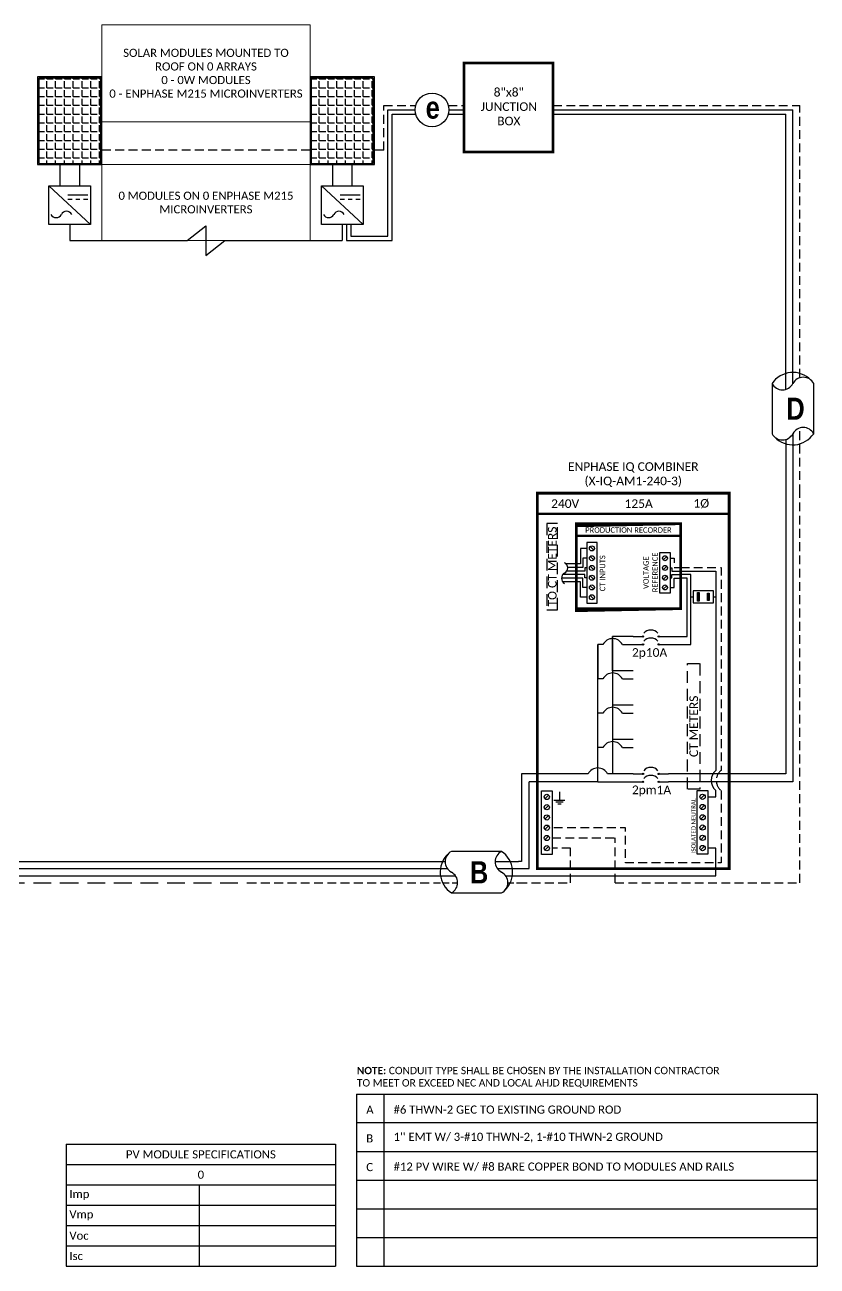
# Model space of a CAD drawing. Header units: feet. Extents: x 11035 to 11574, y 15297 to 15823.
# Drawn here: x 11239 to 11574, y 15297 to 15823 of the extents above; entities that cross this region are included whole.
import ezdxf

# ---------------------------------------------------------------- set-up
doc = ezdxf.new("R2010")
doc.units = ezdxf.units.FT
doc.header["$MEASUREMENT"] = 0
doc.linetypes.add('DASHED', pattern=[0.75, 0.5, -0.25])
doc.linetypes.add('HIDDEN', pattern=[0.375, 0.25, -0.125])
for name, color, linetype in [('E - MODULE', 7, 'Continuous'), ('ONE LINE BLOCKS', 7, 'Continuous'), ('TABLES', 7, 'Continuous'), ('TEXT', 7, 'Continuous'), ('Z - TITLEBLOCK TXT', 7, 'Continuous')]:
    doc.layers.add(name, color=color, linetype=linetype)
doc.styles.add('ONE LINE TXT', font='techb___.ttf')
doc.styles.get("Standard").update_dxf_attribs({"font": 'calibri.ttf'})

# ---------------------------------------------------------------- blocks, each defined once
blk = doc.blocks.new('*T26')
at = {"color": 0, "lineweight": -2, "transparency": 16777216}
for p, q in [((0, 0), (114.1854929996152, 0)), ((0, 0), (0, -51.69405515626204)), ((114.1854929996152, 0), (114.1854929996152, -51.69405515626204)), ((0, -8.615675859377006), (114.1854929996152, -8.615675859377006)), ((0, -17.23135171875401), (114.1854929996152, -17.23135171875401)), ((56.40758833595828, -17.23135171875401), (56.40758833595828, -51.69405515626204)), ((0, -25.84702757813102), (114.1854929996152, -25.84702757813102)), ((0, -34.46270343750803), (114.1854929996152, -34.46270343750803)), ((0, -43.07837929688503), (114.1854929996152, -43.07837929688503)), ((0, -51.69405515626204), (114.1854929996152, -51.69405515626204))]:
    blk.add_line(p, q, dxfattribs=at)
at = {"color": 0, "linetype": 'Continuous', "transparency": 16777216, "char_height": 3.454398339844223}
for s, insert, width, attachment_point in [('{\\fCalibri|b0|i0|c0;PV MODULE SPECIFICATIONS', (57.09274649980762, -4.307837929689413), 111.4329572375142, 5), ('{\\fCalibri|b0|i0|c0;0', (57.09274649980762, -12.92351378906642), 111.4329572375142, 5), ('{\\fCalibri|b0|i0|c0;Imp', (1.376267881050808, -21.53918964844343), 53.6550525738577, 4), ('{\\fCalibri|b0|i0|c0;', (57.78385621700909, -21.53918964844343), 55.02536890155664, 4), ('{\\fCalibri|b0|i0|c0;Vmp', (1.376267881050808, -30.15486550782043), 53.6550525738577, 4), ('{\\fCalibri|b0|i0|c0;', (57.78385621700909, -30.15486550782043), 55.02536890155664, 4), ('{\\fCalibri|b0|i0|c0;Voc', (1.376267881050808, -38.77054136719744), 53.6550525738577, 4), ('{\\fCalibri|b0|i0|c0;', (57.78385621700909, -38.77054136719744), 55.02536890155664, 4), ('{\\fCalibri|b0|i0|c0;Isc', (1.376267881050808, -47.38621722657444), 53.6550525738577, 4), ('{\\fCalibri|b0|i0|c0;', (57.78385621700909, -47.38621722657444), 55.02536890155664, 4)]:
    blk.add_mtext(s, dxfattribs=dict(at, insert=insert, width=width, attachment_point=attachment_point))
blk = doc.blocks.new('*T27')
at = {"linetype": 'ByBlock', "lineweight": -2, "transparency": 16777216}
for p, q in [((0, 0), (195.0959959807406, 0)), ((0, 0), (0, -72.96556891894761)), ((11.58239443359525, 0), (11.58239443359525, -72.96556891894761)), ((195.0959959807406, 0), (195.0959959807406, -72.96556891894761)), ((0, -12.10586445312583), (195.0959959807406, -12.10586445312583)), ((0, -24.28258835937595), (195.0959959807406, -24.28258835937595)), ((0, -36.45931226562607), (195.0959959807406, -36.45931226562607)), ((0, -48.63603617187619), (195.0959959807406, -48.63603617187619)), ((0, -60.8127600781263), (195.0959959807406, -60.8127600781263)), ((0, -72.96556891894761), (195.0959959807406, -72.96556891894761))]:
    blk.add_line(p, q, dxfattribs=at)
at = {"color": 0, "linetype": 'Continuous', "transparency": 16777216, "char_height": 3.454398339844223, "attachment_point": 7}
for s, insert, width in [('{\\fCalibri|b0|i0|c0;A', (4.063998046874985, -8.355864453125832), 3.454398339844662), ('{\\fCalibri|b0|i0|c0;#6 THWN-2 GEC TO EXISTING GROUND ROD', (15.64639248047024, -8.355864453125832), 175.3856054533942), ('{\\fCalibri|b0|i0|c0;B', (4.063998046874985, -20.53258835937595), 3.454398339844662), ("{\\fCalibri|b0|i0|c0;1'' EMT W/ 3-#10 THWN-2, 1-#10 THWN-2 GROUND", (15.64639248047024, -20.53258835937595), 175.3856054533942), ('{\\fCalibri|b0|i0|c0;C', (4.063998046874985, -32.70931226562607), 3.454398339844662), ('{\\fCalibri|b0|i0|c0;#12 PV WIRE W/ #8 BARE COPPER BOND TO MODULES AND RAILS', (15.64639248047024, -32.70931226562607), 175.3856054533942), ('{\\fCalibri|b0|i0|c0;', (4.063998046874985, -44.88603617187619), 3.454398339844662), ('{\\fCalibri|b0|i0|c0;', (15.64639248047024, -44.88603617187619), 175.3856054533942), ('{\\fCalibri|b0|i0|c0;', (4.063998046874985, -57.0627600781263), 3.454398339844662), ('{\\fCalibri|b0|i0|c0;', (15.64639248047024, -57.0627600781263), 175.3856054533942), ('{\\fCalibri|b0|i0|c0;', (4.063998046874985, -69.21556891894761), 3.454398339844662), ('{\\fCalibri|b0|i0|c0;', (15.64639248047024, -69.21556891894761), 175.3856054533942)]:
    blk.add_mtext(s, dxfattribs=dict(at, insert=insert, width=width))
blk = doc.blocks.new('*T25')
at = {"layer": 'Defpoints', "color": 8, "linetype": 'ByBlock', "lineweight": 0, "transparency": 16777216}
for p, q in [((0, 0), (88.16386767174299, 0)), ((0, 0), (0, -91.46009300948572)), ((88.16386767174299, 0), (88.16386767174299, -91.46009300948572)), ((0, -41.07609801768922), (88.16386767174299, -41.07609801768922)), ((0, -59.23865719003152), (88.16386767174299, -59.23865719003152)), ((0, -91.46009300948572), (88.16386767174299, -91.46009300948572))]:
    blk.add_line(p, q, dxfattribs=at)
at = {"color": 0, "linetype": 'Continuous', "transparency": 16777216, "char_height": 3.454398339822651, "width": 80.03587157804189, "attachment_point": 5}
for s, insert in [('{\\fCalibri|b0|i0|c0;SOLAR MODULES MOUNTED TO ROOF ON 0 ARRAYS^J0 - 0W MODULES^J0 - ENPHASE M215 MICROINVERTERS', (44.08193383587059, -20.53804900884279)), ('{\\fCalibri|b0|i0|c0;', (44.08193383587059, -50.15737760386037)), ('{\\fCalibri|b0|i0|c0;0 MODULES ON 0 ENPHASE M215 MICROINVERTERS', (44.08193383587059, -75.34937509975862))]:
    blk.add_mtext(s, dxfattribs=dict(at, insert=insert))
blk = doc.blocks.new('*U14')
at = {"color": 7, "linetype": 'Continuous'}
for p, q in [((-7.14273261753624, 13.31379698112505), (-28.38670308841029, 13.31379698112505)), ((-28.38670308841029, -4.313796981125051), (-7.14273261753624, -4.313796981125051))]:
    blk.add_line(p, q, dxfattribs=at)
at = {"color": 7}
for p, q in [((-35.52943570594744, 8.999999999996362), (-31.05138576750414, 8.999999999996362)), ((-9.807415296628278, 8.999999999996362), (9.094947017729282e-13, 8.999999999996362))]:
    blk.add_line(p, q, dxfattribs=at)
at = {"color": 10}
for p, q in [((-35.52943570594744, 5.999999999996362), (-30.11481272106539, 5.999999999992724)), ((-8.870842250205897, 5.999999999992724), (9.094947017729282e-13, 5.999999999992724))]:
    blk.add_line(p, q, dxfattribs=at)
at = {"color": 253}
for p, q in [((-35.52943570594744, 2.999999999996362), (-26.6585934557479, 2.999999999996362)), ((-5.414622984878406, 2.999999999996362), (9.094947017729282e-13, 2.999999999992724))]:
    blk.add_line(p, q, dxfattribs=at)
at = {"color": 92, "linetype": 'HIDDEN', "ltscale": 10}
for p, q in [((-4.478049938447839, -3.637978807091713e-12), (0, 0)), ((-35.52943570594744, -3.637978807091713e-12), (-25.72202040931734, -3.637978807091713e-12))]:
    blk.add_line(p, q, dxfattribs=at)
at = {"color": 7, "linetype": 'Continuous'}
for centre, start, end in [((-22.53670101713578, 4.499999999989086), 133.9732389627104, 236.4264841729064), ((-12.99273468881074, 4.499999999989086), 313.9732389627104, 56.4264841729064)]:
    blk.add_arc(centre, 10.57854155630173, start, end, dxfattribs=at)
at = {"linetype": 'Continuous'}
for centre, start, end in [((-26.07656823981961, 8.906898490567983), 117.6639225845625, 242.3360774153913), ((-4.832597768944652, 8.906898490546155), 117.6639225845625, 242.3360774153913), ((-30.69683793700187, 0.09310150943201734), 297.6639225845625, 62.33607741539132), ((-9.452867466132375, 0.09310150943201734), 297.6639225845625, 62.33607741539132)]:
    blk.add_arc(centre, 4.975688628201564, start, end, dxfattribs=at)
blk = doc.blocks.new('*U15')
at = {"color": 7}
blk.add_line((-79.14105710962394, 8.999999999996362), (0, 9), dxfattribs=at)
at = {"color": 10}
blk.add_line((-79.14105710962394, 5.999999999996362), (0, 6), dxfattribs=at)
at = {"color": 253}
blk.add_line((-79.14105710962394, 2.999999999996362), (0, 3), dxfattribs=at)
at = {"color": 92, "linetype": 'HIDDEN', "ltscale": 15}
blk.add_line((-79.14105710962394, -3.637978807091713e-12), (0, 0), dxfattribs=at)
blk = doc.blocks.new('*U20')
at = {"color": 7}
blk.add_line((-79.14105710962303, 8.999999999996362), (9.094947017729282e-13, 8.999999999996362), dxfattribs=at)
at = {"color": 10}
blk.add_line((-79.14105710962303, 5.999999999996362), (9.094947017729282e-13, 5.999999999996362), dxfattribs=at)
at = {"color": 253}
blk.add_line((-79.14105710962303, 2.999999999996362), (9.094947017729282e-13, 2.999999999996362), dxfattribs=at)
at = {"color": 92, "linetype": 'DASHED', "ltscale": 15}
blk.add_line((-79.14105710962303, -3.637978807091713e-12), (9.094947017729282e-13, -3.637978807091713e-12), dxfattribs=at)
blk = doc.blocks.new('8x8box')
at = {"lineweight": 50, "const_width": 1.185332763664635}
blk.add_lwpolyline([(37.78118564276792, 0), (0, 0), (0, 37.78118564293254), (37.78118564276792, 37.78118564293254)], close=True, dxfattribs=at)
at = {"color": 1, "insert": (19.03384073957204, 19.25851695775782), "char_height": 3.65759824216516, "attachment_point": 5}
blk.add_mtext_dynamic_manual_height_columns('8"x8"  JUNCTION BOX ', width=0.4766917546635341, gutter_width=7.170123602891181, heights=[0], dxfattribs=at)
blk = doc.blocks.new('*U17')
at = {"color": 7}
blk.add_line((-79.14105710962394, 9), (0, 9), dxfattribs=at)
at = {"color": 10}
blk.add_line((-79.14105710962394, 6), (0, 5.999999999947249), dxfattribs=at)
at = {"color": 253}
blk.add_line((-79.14105710962394, 3), (0, 3), dxfattribs=at)
at = {"color": 92, "linetype": 'DASHED', "ltscale": 15}
blk.add_line((-79.14105710962394, 0), (0, 0), dxfattribs=at)
blk = doc.blocks.new('ENPHASE COMBINER 1 CKT')
h = blk.add_hatch(color=1)
h.dxf.hatch_style = 1
h.paths.add_polyline_path([(80.12294439614925, 122.7809339345404), (80.89259607750864, 122.7809339345404), (80.89259607750864, 119.7035364200055), (80.12294439614925, 119.7035364200055)])
h.paths.add_polyline_path([(75.8433378523041, 123.1046861636132), (76.6129895336635, 123.1046861636132), (76.6129895336635, 119.3747755325967), (75.8433378523041, 119.3747755325967)])
at = {"layer": 'ONE LINE BLOCKS', "linetype": 'Continuous'}
h = blk.add_hatch(color=1, dxfattribs=at)
h.dxf.hatch_style = 1
edge = h.paths.add_edge_path()
edge.add_arc((52.79751627004589, 104.4065648462492), 0.2909504558996183, 0, 360)
h = blk.add_hatch(color=1, dxfattribs=at)
h.dxf.hatch_style = 1
edge = h.paths.add_edge_path()
edge.add_arc((52.79751627004589, 101.0276179600842), 0.2909504558996183, 0, 360)
h = blk.add_hatch(color=1, dxfattribs=at)
h.dxf.hatch_style = 1
edge = h.paths.add_edge_path()
edge.add_arc((59.47412558006181, 104.4065648462492), 0.2909504558996183, 0, 360)
h = blk.add_hatch(color=1, dxfattribs=at)
h.dxf.hatch_style = 1
edge = h.paths.add_edge_path()
edge.add_arc((59.47412558006181, 101.0276179600842), 0.2909504558996183, 0, 360)
h = blk.add_hatch(color=1, dxfattribs=at)
h.dxf.hatch_style = 1
edge = h.paths.add_edge_path()
edge.add_arc((52.79751627033693, 46.16529308230383), 0.2909504558996183, 0, 360)
h = blk.add_hatch(color=1, dxfattribs=at)
h.dxf.hatch_style = 1
edge = h.paths.add_edge_path()
edge.add_arc((52.79751627033693, 42.78634619613877), 0.2909504558996183, 0, 360)
h = blk.add_hatch(color=1, dxfattribs=at)
h.dxf.hatch_style = 1
edge = h.paths.add_edge_path()
edge.add_arc((59.4741255803383, 46.16529308230383), 0.2909504558996183, 0, 360)
h = blk.add_hatch(color=1, dxfattribs=at)
h.dxf.hatch_style = 1
edge = h.paths.add_edge_path()
edge.add_arc((59.4741255803383, 42.78634619613877), 0.2909504558996183, 0, 360)
at = {"color": 7, "linetype": 'Continuous'}
for p, q in [((113.2877252991457, 165.1621127721846), (113.2877252994513, 46.16529308223835)), ((39.94475083751604, 104.4065648463147), (39.94475083751604, 89.84624690518831)), ((39.94475083723955, 89.84624690495548), (39.94475083738507, 104.4065648459509)), ((48.60108009217947, 104.4065648462492), (39.94475083723955, 104.4065648462492)), ((39.94475083723955, 104.4065648462492), (39.94475083723955, 89.84624690512283)), ((48.60108009245596, 89.84624690502096), (39.94475083751604, 89.84624690502096)), ((39.94475083751604, 89.84624690502096), (39.94475083751604, 75.28592896389455)), ((39.94475083751604, 89.84624690518831), (39.94475083751604, 89.84624690502096)), ((39.94475083723955, 89.84624690512283), (39.94475083723955, 89.84624690495548)), ((48.60108009245596, 75.28592896389455), (39.94475083751604, 75.28592896389455)), ((39.94475083751604, 75.28592896389455), (39.94475083751604, 60.72561102276813)), ((48.60108009245596, 60.72561102276813), (39.94475083751604, 60.72561102276813)), ((39.94475083751604, 60.72561102276813), (39.94475083751604, 46.16529308164172)), ((29.53408595873043, 46.16529308164172), (1.335770017059986, 46.16529308164172)), ((1.335770017059986, 46.16529308164172), (1.335770017089089, 8.999999999992724)), ((48.60108009245596, 46.16529308164172), (37.77298121034983, 46.16529308164172)), ((113.2877252994513, 46.16529308234021), (63.67056175821926, 46.16529308230383)), ((1.335770017089089, 8.999999999992724), (0, 8.999999999992724))]:
    blk.add_line(p, q, dxfattribs=at)
at = {"color": 10, "linetype": 'Continuous'}
for p, q in [((116.2877252991889, 165.1621127721846), (116.2877252994367, 42.78634619616059)), ((71.50443647209613, 118.7194143753732), (71.50443647209613, 129.0722025027208)), ((73.05310102897056, 101.0276179600878), (73.05310102897056, 130.6208670596025)), ((33.65353358458378, 86.4673000188559), (33.65353358458378, 101.0276179599823)), ((35.82530321166269, 101.0276179601497), (33.65353358458378, 101.0276179601497)), ((33.65353358445282, 101.0276179601497), (33.6535335843073, 86.46730001879041)), ((33.6535335843073, 86.46730001895776), (33.6535335843073, 101.0276179600842)), ((44.0641984630056, 101.0276179600842), (48.60108009217947, 101.0276179600842)), ((63.67056175794278, 101.0276179600842), (73.05310102897056, 101.0276179600878)), ((33.65353358458378, 71.90698207772948), (33.65353358458378, 86.4673000188559)), ((35.82530321166269, 86.4673000188559), (33.65353358458378, 86.4673000188559)), ((44.06419846328208, 86.4673000188559), (48.60108009245596, 86.4673000188559)), ((33.65353358458378, 57.34666413660307), (33.65353358458378, 71.90698207772948)), ((35.82530321166269, 71.90698207772948), (33.65353358458378, 71.90698207772948)), ((44.06419846328208, 71.90698207772948), (48.60108009245596, 71.90698207772948)), ((33.65353358458378, 42.78634619547665), (33.65353358458378, 57.34666413660307)), ((35.82530321166269, 57.34666413660307), (33.65353358458378, 57.34666413660307)), ((44.06419846328208, 57.34666413660307), (48.60108009245596, 57.34666413660307)), ((33.65353358458378, 42.78634619547665), (4.62992126334575, 42.78634619547665)), ((4.62992126334575, 5.999999999992724), (4.62992126334575, 42.78634619547665)), ((33.65353358458378, 42.78634619547665), (48.60108009245596, 42.78634619547665)), ((116.2877252994367, 42.78634619616059), (63.67056175821926, 42.78634619613877)), ((0, 5.999999999992724), (4.62992126334575, 5.999999999992724))]:
    blk.add_line(p, q, dxfattribs=at)
at = {"linetype": 'Continuous'}
for p, q in [((71.50443647209613, 104.4065648462492), (71.50443647209613, 129.0722025027208)), ((73.05310102897056, 121.2389651663834), (74.10974733570765, 121.2389651663834)), ((63.67056175794278, 104.4065648462492), (71.50443647209613, 104.4065648462492))]:
    blk.add_line(p, q, dxfattribs=at)
at = {"color": 253, "linetype": 'Continuous'}
for p, q in [((82.62618659410509, 121.2389651663834), (83.68283290084219, 121.2389651663834)), ((83.68283290111867, 14.70725924326689), (80.31544179387856, 14.70725924326689)), ((83.68283290113322, 2.999999999992724), (83.68283290113322, 14.63579237795057)), ((0, 2.999999999992724), (83.68283290113322, 2.999999999992724))]:
    blk.add_line(p, q, dxfattribs=at)
at = {"linetype": 'Continuous', "flags": 128}
for points in [[(29.00265750427207, 141.7425102627312), (26.32576006944873, 141.7425102627312), (26.32576006944873, 135.2668607309024), (20.16974067485717, 135.2668607309024)], [(29.00265750418475, 137.6035858927571), (27.26779325721145, 137.6035858927571), (27.26779325721145, 133.7181961738534), (20.9075920752075, 133.7181961738534)], [(29.0026575041411, 133.4646615231541), (28.20982644497417, 133.4646615231541), (28.20982644497417, 132.1695316168043), (20.54011548825656, 132.1695316168043)], [(29.00265750405379, 125.1868127834896), (27.26779325721145, 125.1868127834896), (27.26779325721145, 129.0722025027208), (18.25272111897357, 129.0722025027208)], [(29.00265750409744, 129.3257371533255), (28.20982644497417, 129.3257371533255), (28.20982644497417, 130.6208670596025), (18.78640186149278, 130.6208670596025)], [(29.00265750396647, 121.0478884135737), (26.32576006944873, 121.0478884136101), (26.32576006944873, 127.5235379458391), (18.80066217720741, 127.5235379458391)], [(64.27149907180865, 125.1868127834896), (66.00636331865098, 125.1868127834896), (66.00636331865098, 129.0722025027208), (68.70101898282883, 129.0722025027208)], [(71.50443647209613, 129.0722025027208), (68.70101898287248, 129.0722025027208)]]:
    blk.add_lwpolyline(points, dxfattribs=at)
at = {"color": 253, "linetype": 'Continuous', "flags": 128}
for points in [[(64.27149907172134, 133.4646615231541), (65.06433013088827, 133.4646615231541), (65.06433013088827, 132.1695316168043), (68.70101898282883, 132.1695316168043)], [(68.70101898287248, 132.1695316168043), (83.68283290084219, 132.1695316168043), (83.68283290115505, 47.65504331287957)], [(80.31544179387856, 36.45962486734788), (83.68283290113322, 36.45962486734788), (83.68283290113322, 39.10274824293447)]]:
    blk.add_lwpolyline(points, dxfattribs=at)
at = {"color": 10, "linetype": 'Continuous', "flags": 128}
for points in [[(64.27149907176499, 129.3257371533255), (65.06433013088827, 129.3257371533255), (65.06433013088827, 130.6208670596025), (68.70101898282883, 130.6208670596025)], [(73.05310102897056, 130.6208670596025), (68.70101898287248, 130.6208670596025)]]:
    blk.add_lwpolyline(points, dxfattribs=at)
at = {"color": 1}
for points in [[(82.62618659410509, 123.7660828801745), (74.10974733570765, 123.7660828801745), (74.10974733570765, 118.7118474525996), (82.62618659410509, 118.7118474525996)], [(75.8433378523041, 123.1046861636132), (76.6129895336635, 123.1046861636132), (76.6129895336635, 119.3747755325967), (75.8433378523041, 119.3747755325967)], [(80.12294439614925, 122.7809339345404), (80.89259607750864, 122.7809339345404), (80.89259607750864, 119.7035364200055), (80.12294439614925, 119.7035364200055)]]:
    blk.add_lwpolyline(points, close=True, dxfattribs=at)
at = {"linetype": 'Continuous'}
for centre, start, end in [((18.43041443452239, 133.4880651943386), 297.6639225845164, 62.33607741548364), ((20.74054928311671, 129.0811667037706), 117.6639225845164, 242.3360774154836)]:
    blk.add_arc(centre, 2.487844314100782, start, end, dxfattribs=at)
at = {"color": 10, "linetype": 'Continuous'}
for centre in [(39.94475083751604, 98.86816737634945), (39.94475083751604, 84.30784943506296), (39.94475083751604, 69.74753149393655), (39.94475083751604, 55.18721355281014)]:
    blk.add_arc(centre, 4.651137018526943, 27.66392258451638, 152.3360774154836, dxfattribs=at)
at = {"color": 7, "linetype": 'Continuous'}
blk.add_arc((33.65353358458378, 44.00584249801614), 4.651137018526943, 27.66392258451638, 152.3360774154836, dxfattribs=at)
at = {"color": 253, "linetype": 'Continuous'}
blk.add_arc((87.26098080090014, 43.37889577788155), 5.575713419222151, 129.9215498685239, 230.0784501314761, dxfattribs=at)
at = {"layer": 'E - MODULE', "color": 10, "linetype": 'DASHED', "ltscale": 10}
for points in [[(16.53566520762979, 115.7593352005133), (16.53566520762979, 152.358845447925), (12.0960820659966, 152.358845447925), (12.0960820659966, 115.7593352005133)], [(71.71861526661087, 39.69672696405178), (71.71861526661087, 92.93586613677326), (76.90218559280038, 92.93586613677326), (76.90218559280038, 39.69672696405178)]]:
    blk.add_lwpolyline(points, close=True, dxfattribs=at)
at = {"layer": 'ONE LINE BLOCKS', "lineweight": 50}
for p, q in [((8.036370043104398, 156.4590646480065), (89.28772529914568, 156.4590646480065)), ((24.57313759301906, 147.0860507033285), (68.70101898285793, 147.0860507033722))]:
    blk.add_line(p, q, dxfattribs=at)
for points, const_width in [([(8.036370043409988, 6.005810639115225), (8.036370043104398, 165.1621127732869), (89.28772529914568, 165.1621127732869), (89.28772529945127, 6.005810639115225)], 1.185332763664635), ([(68.70101898288704, 116.2091453192625), (68.70101898285793, 152.1987752751666), (24.5731375930045, 152.198775275232), (24.57313759304816, 116.2091453193279)], 1.127694050973034)]:
    blk.add_lwpolyline(points, close=True, dxfattribs=dict(at, const_width=const_width))
at = {"layer": 'TEXT', "color": 92, "linetype": 'HIDDEN', "ltscale": 15}
for p, q in [((119.2877252994513, 3.856257535517216e-10), (119.2877252991498, 165.1621127721846)), ((14.30860661939369, 18.98554557104217), (40.9861538932746, 18.98554557104944)), ((40.9861538932746, 0), (40.9861538932746, 18.98554557104217)), ((22.14187300650519, 14.63507244607899), (14.30860661939369, 14.63507244607899)), ((22.14187300650519, 0), (22.14187300650519, 14.63507244607899)), ((0, 0), (22.14187300650519, 0)), ((40.9861538932746, 0), (119.2877252994513, 0))]:
    blk.add_line(p, q, dxfattribs=at)
at = {"layer": 'TEXT', "color": 92, "linetype": 'HIDDEN', "ltscale": 15, "flags": 128}
for points in [[(64.27149907180865, 137.603585892859), (66.00636331865098, 137.603585892859), (66.00636331865098, 133.7181961736278), (68.70101898282883, 133.7181961736278)], [(68.70101898287248, 133.7181961736278), (85.85797500908666, 133.7181961736205), (85.85797500939952, 47.65504331286502)], [(85.85797500939225, 39.10274824291264), (85.85797500936314, 8.518736889353022), (45.33662701808498, 8.518736889353022), (45.33662701808498, 23.33601869584527), (14.30860661939369, 23.33601869584527)]]:
    blk.add_lwpolyline(points, dxfattribs=at)
at = {"layer": 'TEXT', "color": 92, "flags": 128}
for points in [[(17.40091172550456, 38.50128036672686), (17.39694133991725, 34.99799509015429)], [(15.05590299883625, 34.99799509015429), (19.73797968117287, 34.99799509015429)], [(18.92656458439888, 34.1305662598752), (15.86731809552293, 34.1305662598752)], [(18.11514948771219, 33.26313742927596), (16.67873319223872, 33.26313742927596)]]:
    blk.add_lwpolyline(points, dxfattribs=at)
at = {"layer": 'TEXT', "color": 92, "linetype": 'HIDDEN', "ltscale": 15}
blk.add_arc((89.43612290913006, 43.37889577788155), 5.575713419222151, 129.9215498685239, 230.0784501314761, dxfattribs=at)
at = {"layer": 'Z - TITLEBLOCK TXT', "color": 1, "linetype": 'Continuous'}
for p, q in [((33.32065006873745, 144.212610057235), (29.00265750431572, 144.2126100569876)), ((29.00265750431572, 144.2126100569876), (29.00265750393737, 118.5777886193537)), ((33.32065006843186, 118.5777886191281), (33.32065006873745, 144.212610057235)), ((59.95350650716864, 140.0736856874064), (64.27149907159037, 140.073685687159)), ((59.95350650738692, 122.7167129889567), (59.95350650716864, 140.0736856874064)), ((64.27149907159037, 140.073685687159), (64.27149907188141, 122.7167129891823)), ((64.27149907188141, 122.7167129891823), (59.95350650738692, 122.7167129889567)), ((29.00265750393737, 118.5777886193537), (33.32065006843186, 118.5777886191281)), ((9.769912763993489, 12.03872087958734), (9.769912763993489, 38.98378963707364)), ((9.769912763993489, 38.98378963707364), (14.30860661939369, 38.98378963707364)), ((14.30860661939369, 38.98378963707364), (14.30860661939369, 12.03872087958734)), ((75.77674793859478, 12.110907676848), (75.77674793859478, 39.05597643359215)), ((75.77674793859478, 39.05597643359215), (80.31544179387856, 39.05597643359215)), ((80.31544179387856, 39.05597643359215), (80.31544179387856, 12.110907676848)), ((14.30860661939369, 12.03872087958734), (9.769912763993489, 12.03872087958734)), ((80.31544179387856, 12.110907676848), (75.77674793859478, 12.110907676848))]:
    blk.add_line(p, q, dxfattribs=at)
at = {"layer": 'Z - TITLEBLOCK TXT', "color": 4, "linetype": 'Continuous'}
for p, q in [((31.90943707322003, 140.9947269759869), (30.41387049955665, 142.4902935494756)), ((31.90943707322003, 136.8558026061219), (30.41387049955665, 138.3513691796106)), ((61.3647195026424, 136.8558026061219), (62.86028607630578, 138.3513691796106)), ((31.90943707310362, 132.7168782362787), (30.41387049960031, 134.2124448097893)), ((61.36471950275882, 132.7168782362787), (62.86028607626213, 134.2124448097893)), ((31.90943707314727, 128.5779538664501), (30.41387049961486, 130.0735204402008)), ((61.36471950271516, 128.5779538664501), (62.86028607624758, 130.0735204402008)), ((31.90943707319093, 124.4390294966288), (30.41387049949844, 125.9345960703577)), ((31.90943707319093, 120.3001051267493), (30.41387049949844, 121.7956717004781)), ((61.36471950267151, 124.4390294966288), (62.86028607636399, 125.9345960703577)), ((12.82526368752588, 37.17344206615235), (11.25325569603592, 35.60143407451687)), ((78.83209886209806, 37.245628863413), (77.26009087063721, 35.67362087177753)), ((12.82526368752588, 32.82296894134925), (11.25325569603592, 31.25096094988112)), ((78.83209886201075, 32.89515573852987), (77.2600908705499, 31.32314774689439)), ((12.82526368752588, 28.47249581638607), (11.25325569603592, 26.90048782491067)), ((78.83209886201075, 28.54468261355942), (77.2600908705499, 26.97267462209129)), ((12.82526368752588, 24.12202269174304), (11.25325569603592, 22.55001470027491)), ((78.83209886201075, 24.19420948875631), (77.2600908705499, 22.62220149712084)), ((12.82526368752588, 19.77154956677987), (11.25325569603592, 18.19954157530447)), ((78.83209886201075, 19.84373636379314), (77.2600908705499, 18.27172837248509)), ((12.82526368752588, 15.42107644214411), (11.25325569603592, 13.84906845050864)), ((78.83209886201075, 15.49326323899004), (77.2600908705499, 13.92125524752191))]:
    blk.add_line(p, q, dxfattribs=at)
at = {"layer": 'Z - TITLEBLOCK TXT', "color": 1, "linetype": 'Continuous', "flags": 128}
for points in [[(48.60108009217947, 104.4065648462492), (52.79751627004589, 104.4065648462492)], [(48.60108009217947, 104.4065648462492), (52.79751627004589, 104.4065648462492)], [(48.60108009217947, 101.0276179600842), (52.79751627004589, 101.0276179600842)], [(48.60108009217947, 101.0276179600842), (52.79751627004589, 101.0276179600842)], [(59.47412558006181, 104.4065648462492), (63.67056175794278, 104.4065648462492)], [(59.47412558006181, 101.0276179600842), (63.67056175794278, 101.0276179600842)], [(48.60108009245596, 46.16529308230383), (52.79751627033693, 46.16529308230383)], [(48.60108009245596, 46.16529308230383), (52.79751627033693, 46.16529308230383)], [(48.60108009245596, 42.78634619613877), (52.79751627033693, 42.78634619613877)], [(48.60108009245596, 42.78634619613877), (52.79751627033693, 42.78634619613877)], [(59.4741255803383, 46.16529308230383), (63.67056175821926, 46.16529308230383)], [(59.4741255803383, 42.78634619613877), (63.67056175821926, 42.78634619613877)]]:
    blk.add_lwpolyline(points, dxfattribs=at)
at = {"layer": 'Z - TITLEBLOCK TXT', "color": 4, "linetype": 'Continuous'}
for centre, radius in [((31.16165378649021, 141.7425102626221), 1.05752526602515), ((31.16165378649021, 137.6035858927571), 1.05752526602515), ((62.11250278937223, 137.6035858927571), 1.05752526602515), ((31.16165378634469, 133.4646615231541), 1.05752526602515), ((62.11250278951775, 133.4646615231541), 1.05752526602515), ((31.16165378638834, 129.3257371533255), 1.05752526602515), ((62.11250278947409, 129.3257371533255), 1.05752526602515), ((31.161653786432, 125.1868127835041), 1.05752526602515), ((31.161653786432, 121.0478884136246), 1.05752526602515), ((62.11250278943044, 125.1868127835041), 1.05752526602515), ((12.0392596917809, 36.38743807058199), 1.111577510887078), ((78.04609486626578, 36.45962486734788), 1.111577510887078), ((12.0392596917809, 32.03696494561154), 1.111577510887078), ((78.04609486620757, 32.10915174246475), 1.111577510887078), ((12.0392596917809, 27.68649182080844), 1.111577510887078), ((78.04609486620757, 27.75867861782899), 1.111577510887078), ((12.0392596917809, 23.33601869584527), 1.111577510887078), ((78.04609486620757, 23.40820549285854), 1.111577510887078), ((12.0392596917809, 18.98554557104217), 1.111577510887078), ((78.04609486620757, 19.05773236822279), 1.111577510887078), ((78.04609486620757, 14.70725924325234), 1.111577510887078), ((12.0392596917809, 14.63507244607899), 1.111577510887078)]:
    blk.add_circle(centre, radius, dxfattribs=at)
at = {"layer": 'Z - TITLEBLOCK TXT', "color": 1, "linetype": 'Continuous'}
for centre in [(52.79751627004589, 104.4065648462492), (52.79751627004589, 101.0276179600842), (59.47412558006181, 104.4065648462492), (59.47412558006181, 101.0276179600842), (52.79751627033693, 46.16529308230383), (52.79751627033693, 42.78634619613877), (59.4741255803383, 46.16529308230383), (59.4741255803383, 42.78634619613877)]:
    blk.add_circle(centre, 0.2909504558996183, dxfattribs=at)
for centre in [(56.13582092506113, 103.2130767239723), (56.13582092506113, 99.83412983780727), (56.13582092533761, 44.97180496001965), (56.13582092533761, 41.59285807385459)]:
    blk.add_arc(centre, 3.932007672516098, 40.33920141256161, 139.6607985874384, dxfattribs=at)
at = {"color": 1, "char_height": 3.65759824216516, "attachment_point": 5}
for s, width, insert, rotation in [('TO CT METERS', 50.82710468216652, (14.36856418893149, 134.0678060713617), 90.00000000000003), ('CT METERS', 34.0747479314325, (74.31659243967442, 66.31629655041615), 90)]:
    blk.add_mtext_dynamic_manual_height_columns(s, width=width, gutter_width=7.170123602891181, heights=[0], dxfattribs=dict(at, insert=insert, rotation=rotation))
at = {"layer": 'TABLES', "color": 1, "linetype": 'Continuous'}
for s, p in [('2p10A', (48.10475410314393, 95.79182649393624)), ('2pm1A', (48.10475410343497, 37.55055472998356))]:
    blk.add_text(s, height=3.657598242165161, dxfattribs=at).set_placement(p)
at = {"layer": 'TABLES', "color": 4, "linetype": 'Continuous'}
blk.add_text('ISOLATED NEUTRAL', height=1.874334766554741, rotation=90, dxfattribs=at).set_placement((75.12021464415011, 12.4717557680051))
at = {"layer": 'TEXT', "color": 1}
blk.add_text('CT INPUTS ', height=2.304286892564051, rotation=90, dxfattribs=at).set_placement((36.78748457389884, 123.5936897276042))
at = {"layer": 'TEXT', "color": 1, "attachment_point": 5}
for s, width, gutter_width, insert, char_height in [('ENPHASE IQ COMBINER\\P(X-IQ-AM1-240-3)', 82.89894659986845, 7.170123602891181, (48.66204767112504, 173.008182375117), 3.65759824216516), ('240V', 0.1480620958035672, 0.75, (19.82731099474768, 160.7152042070811), 3.65759824216516), ('125A', 0.1480620958035672, 0.75, (50.95377607138653, 160.7152042070811), 3.65759824216516), ('1Ø', 0.1480620958035672, 0.75, (77.4967843475024, 160.7152042070811), 3.65759824216516), ('PRODUCTION RECORDER', 50.82710468216652, 7.170123602891181, (46.6370782879676, 149.5215282520294), 2.304286892564051)]:
    blk.add_mtext_dynamic_manual_height_columns(s, width=width, gutter_width=gutter_width, heights=[0], dxfattribs=dict(at, insert=insert, char_height=char_height))
at = {"layer": 'TEXT', "color": 1, "insert": (59.0625656159682, 130.2272184328467), "char_height": 2.304286892564051, "width": 2.36100780068864, "attachment_point": 7, "rotation": 90.00000000000001}
blk.add_mtext('\\pi-5.6544;VOLTAGE\\P\\pi-7.0609;REFERENCE', dxfattribs=at)

msp = doc.modelspace()

# ---------------------------------------------------------------- hatches: boundary and pattern name
at = {"linetype": 'Continuous'}
h = msp.add_hatch(dxfattribs=at)
h.set_pattern_fill('ANGLE', color=256, scale=13.54666015616726)
h.set_pattern_definition([(0, (11307.52982082079, 3782.119837579809), (0, 3.725331542945997), [2.709332031233452, -1.015999511712544]), (90, (11307.52982082079, 3782.119837579809), (-3.725331542945997, 2.281107674915743e-16), [2.709332031233452, -1.015999511712544])])
h.paths.add_polyline_path([(11244.51844095695, 15800.41715628322), (11244.51844095695, 15764.23419415811), (11270.75635193956, 15764.23419415811), (11270.75635193956, 15800.41715628322)])
h = msp.add_hatch(dxfattribs=at)
h.set_pattern_fill('ANGLE', color=256, scale=13.54666015616726)
h.set_pattern_definition([(0, (11422.9496815935, 3782.119837579809), (0, 3.725331542945997), [2.709332031233452, -1.015999511712544]), (90, (11422.9496815935, 3782.119837579809), (-3.725331542945997, 2.281107674915743e-16), [2.709332031233452, -1.015999511712544])])
h.paths.add_polyline_path([(11359.93830172975, 15800.41715628322), (11359.93830172975, 15764.23419415811), (11386.17621271236, 15764.23419415811), (11386.17621271236, 15800.41715628322)])

# ---------------------------------------------------------------- linework, layer by layer
at = {"color": 92, "linetype": 'HIDDEN', "ltscale": 15}
for p, q in [((11390.6565244658, 15769.773921137), (11390.6565244658, 15788.71215511181)), ((11390.6565244658, 15788.71215511181), (11404.21972582241, 15788.71215511181)), ((11418.03730538024, 15788.71215511181), (11424.61861116578, 15788.71215511181)), ((11462.39979680854, 15788.71215511182), (11566.98205198362, 15788.71215511181)), ((11566.98205198362, 15673.33139780979), (11566.98205198362, 15788.71215511181)), ((11390.6565244658, 15769.773921137), (11386.68525377147, 15769.773921137))]:
    msp.add_line(p, q, dxfattribs=at)
at = {"color": 10, "linetype": 'Continuous'}
for p, q in [((11392.45864891664, 15733.30584173036), (11392.45864891664, 15786.9100306613)), ((11392.45864891664, 15786.9100306613), (11403.98855560533, 15786.9100306613)), ((11418.26847559732, 15786.9100306613), (11424.61861116578, 15786.9100306613)), ((11462.39979680854, 15786.91003066129), (11563.98205198362, 15786.9100306613)), ((11376.66150612249, 15733.30584173036), (11392.45864891664, 15733.30584173036)), ((11563.98205198357, 15649.62491994628), (11563.98205198362, 15624.40710324215))]:
    msp.add_line(p, q, dxfattribs=at)
at = {"linetype": 'Continuous'}
for p, q in [((11394.26077336732, 15731.50371727935), (11394.26077336732, 15785.10790621045)), ((11394.26077336732, 15785.10790621045), (11404.21972582249, 15785.10790621045)), ((11418.03730538016, 15785.10790621045), (11424.61861116578, 15785.10790621045)), ((11462.39979680854, 15785.10790621045), (11560.98205198362, 15785.10790621046)), ((11253.48484675143, 15763.725153099), (11253.48484675143, 15754.7145834566)), ((11261.78994614509, 15763.725153099), (11261.78994614509, 15754.7145834566)), ((11368.90470752414, 15763.725153099), (11368.90470752414, 15754.7145834566)), ((11377.2098069178, 15763.725153099), (11377.2098069178, 15754.7145834566)), ((11248.81476671906, 15754.7145834566), (11266.46002617754, 15754.7145834566)), ((11248.81476671906, 15754.7145834566), (11266.46002617754, 15738.32258408448)), ((11248.81476671906, 15738.32258408448), (11248.81476671906, 15754.7145834566)), ((11266.46002617754, 15754.7145834566), (11266.46002617754, 15738.32258408448)), ((11364.23462749178, 15754.7145834566), (11381.87988695025, 15754.7145834566)), ((11364.23462749178, 15738.32258408448), (11364.23462749178, 15754.7145834566)), ((11364.23462749178, 15754.7145834566), (11381.87988695025, 15738.32258408448)), ((11381.87988695025, 15754.7145834566), (11381.87988695025, 15738.32258408448)), ((11266.46002617754, 15738.32258408448), (11248.81476671906, 15738.32258408448)), ((11381.87988695025, 15738.32258408448), (11364.23462749178, 15738.32258408448)), ((11374.85938167165, 15731.50371727935), (11394.26077336732, 15731.50371727935))]:
    msp.add_line(p, q, dxfattribs=at)
at = {"color": 7}
msp.add_line((11560.98205198362, 15668.40638302466), (11560.98205198362, 15785.10790621045), dxfattribs=at)
at = {"color": 10}
msp.add_line((11563.98205198362, 15670.86889041722), (11563.98205198362, 15786.9100306613), dxfattribs=at)
at = {"color": 7, "linetype": 'Continuous'}
for p, q in [((11265.23780355636, 15750.72139768635), (11256.843807964, 15750.72139768635)), ((11258.59778235445, 15748.90604809843), (11256.843807964, 15748.90604809843)), ((11261.91779295548, 15748.90604809843), (11260.16381856504, 15748.90604809843)), ((11265.23780355636, 15748.90604809843), (11263.48382916599, 15748.90604809843)), ((11380.65766432915, 15750.72139768652), (11372.26366873672, 15750.72139768652)), ((11374.01764312724, 15748.90604809843), (11372.26366873672, 15748.90604809843)), ((11377.3376537282, 15748.90604809843), (11375.58367933783, 15748.90604809843)), ((11380.65766432915, 15748.90604809843), (11378.90368993871, 15748.90604809843)), ((11307.39113176193, 15731.50371727935), (11315.34732683465, 15737.76788822829)), ((11315.34732683465, 15737.76788822829), (11315.34732683465, 15725.23954633091)), ((11315.34732683465, 15725.23954633091), (11323.30352190738, 15731.50371727935)), ((11555.1682550025, 15670.86889041722), (11555.1682550025, 15649.62491994635)), ((11572.79584896475, 15649.62491994635), (11572.79584896475, 15670.86889041722)), ((11560.98205198357, 15647.16241255377), (11560.98205198362, 15624.40710324215))]:
    msp.add_line(p, q, dxfattribs=at)
at = {"linetype": 'Continuous', "flags": 128}
for points in [[(11244.00939989784, 15800.92619734217), (11244.00939989784, 15763.725153099), (11271.26539299876, 15763.725153099), (11271.26539299876, 15800.92619734217), (11244.00939989784, 15800.92619734217)], [(11359.42926067055, 15800.92619734217), (11359.42926067055, 15763.725153099), (11386.68525377147, 15763.725153099), (11386.68525377147, 15800.92619734217), (11359.42926067055, 15800.92619734217)], [(11257.63739644834, 15738.32258408415), (11257.63739644834, 15731.50371727935)], [(11373.05725722097, 15738.32258408448), (11373.05725722097, 15731.50371727935)], [(11374.85938167165, 15738.32258408448), (11374.85938167165, 15731.50371727935)], [(11257.63739644834, 15731.50371727935), (11307.39113176193, 15731.50371727935)], [(11323.30352190738, 15731.50371727935), (11373.05725722097, 15731.50371727935)]]:
    msp.add_lwpolyline(points, dxfattribs=at)
for points in [[(11244.51844095695, 15800.41715628322), (11244.51844095695, 15764.23419415811), (11270.75635193956, 15764.23419415811), (11270.75635193956, 15800.41715628322)], [(11359.93830172975, 15800.41715628322), (11359.93830172975, 15764.23419415811), (11386.17621271236, 15764.23419415811), (11386.17621271236, 15800.41715628322)]]:
    msp.add_lwpolyline(points, close=True, dxfattribs=at)
at = {"color": 92, "linetype": 'HIDDEN', "ltscale": 15, "flags": 128}
msp.add_lwpolyline([(11359.42926067055, 15769.773921137), (11271.26539299876, 15769.773921137)], dxfattribs=at)
at = {"color": 10, "linetype": 'Continuous', "flags": 128}
msp.add_lwpolyline([(11376.66150612249, 15738.32258408448), (11376.66150612249, 15733.30584173036)], dxfattribs=at)
at = {"color": 7, "linetype": 'Continuous'}
msp.add_circle((11411.12851560132, 15786.9100306613), 7.139959995994927, dxfattribs=at)
at = {"linetype": 'Continuous'}
for centre, radius, start, end in [((11251.87926071624, 15743.73026192096), 2.476319970034579, 207.6639225847208, 332.3360774152792), ((11256.26574530302, 15741.43082821949), 2.476319970034579, 27.6639225847208, 152.3360774152792), ((11367.29912148896, 15743.73026192063), 2.476319970034579, 207.6639225847208, 332.3360774152792), ((11371.68560607582, 15741.43082821965), 2.476319970034579, 27.6639225847208, 152.3360774152792), ((11568.38895047419, 15668.55875556863), 4.975688628201564, 27.66392258452199, 152.3360774154205), ((11559.57515349305, 15673.17902526581), 4.975688628201564, 207.663922584522, 332.3360774154206), ((11568.38895047416, 15647.31478509775), 4.975688628201564, 27.66392258452199, 152.3360774154205), ((11559.57515349305, 15651.93505479494), 4.975688628201564, 207.663922584522, 332.3360774154206)]:
    msp.add_arc(centre, radius, start, end, dxfattribs=at)
at = {"color": 7, "linetype": 'Continuous'}
for centre, start, end in [((11563.98205198361, 15665.01888834595), 43.97323896271426, 146.4264841729554), ((11563.98205198361, 15655.47492201762), 223.9732389627142, 326.4264841729555)]:
    msp.add_arc(centre, 10.57854155630173, start, end, dxfattribs=at)
at = {"layer": 'TEXT', "color": 92, "linetype": 'HIDDEN', "ltscale": 15}
msp.add_line((11566.98205198362, 15624.40710324215), (11566.98205198357, 15652.0874273389), dxfattribs=at)

# ---------------------------------------------------------------- block references
for name, p in [('*T25', (11271.26539299876, 15822.96381028902)), ('*T27', (11379.17793335703, 15369.66750472222)), ('*T26', (11256.09853648446, 15348.39599095953))]:
    msp.add_blockref(name, p)
at = {"color": 7}
for name, p in [('8x8box', (11424.61861116578, 15769.01779624917)), ('ENPHASE COMBINER 1 CKT', (11447.69432668448, 15459.24499046997)), ('*U14', (11447.69432668448, 15459.24499046997)), ('*U20', (11253.88277675928, 15459.24499046996)), ('*U17', (11333.02383386891, 15459.24499046995)), ('*U15', (11412.16489097853, 15459.24499046996))]:
    msp.add_blockref(name, p, dxfattribs=at)

# ---------------------------------------------------------------- texts
at = {"color": 1, "linetype": 'Continuous', "attachment_point": 1, "style": 'ONE LINE TXT'}
for s, insert, char_height in [('{\\W1;\\C256;e}', (11408.41928920502, 15792.56929606281), 9.383282676953176), ('{\\W1;\\C256;D}', (11561.23211537222, 15664.90884592146), 9.383282677011772), ('{\\W1;\\C256;B}', (11427.17419702235, 15468.37563093689), 9.383282677011772)]:
    msp.add_mtext_dynamic_manual_height_columns(s, width=0.138532783265864, gutter_width=2.131672445536665, heights=[0], dxfattribs=dict(at, insert=insert, char_height=char_height))
at = {"color": 10, "insert": (11379.27030775206, 15381.2074765943), "char_height": 3.108958505840386, "attachment_point": 1}
msp.add_mtext_dynamic_manual_height_columns('\\A1;{\\fCalibri|b1|i0|c0|p34;NOTE:} {\\A0;\\H1.0052x;CONDUIT TYPE SHALL BE CHOSEN BY THE INSTALLATION CONTRACTOR\\PTO MEET OR EXCEED NEC AND LOCAL AHJD REQUIREMENTS}', width=164.3528282441708, gutter_width=0, heights=[9.890720793223181], dxfattribs=at)

doc.saveas('drawing.dxf')
